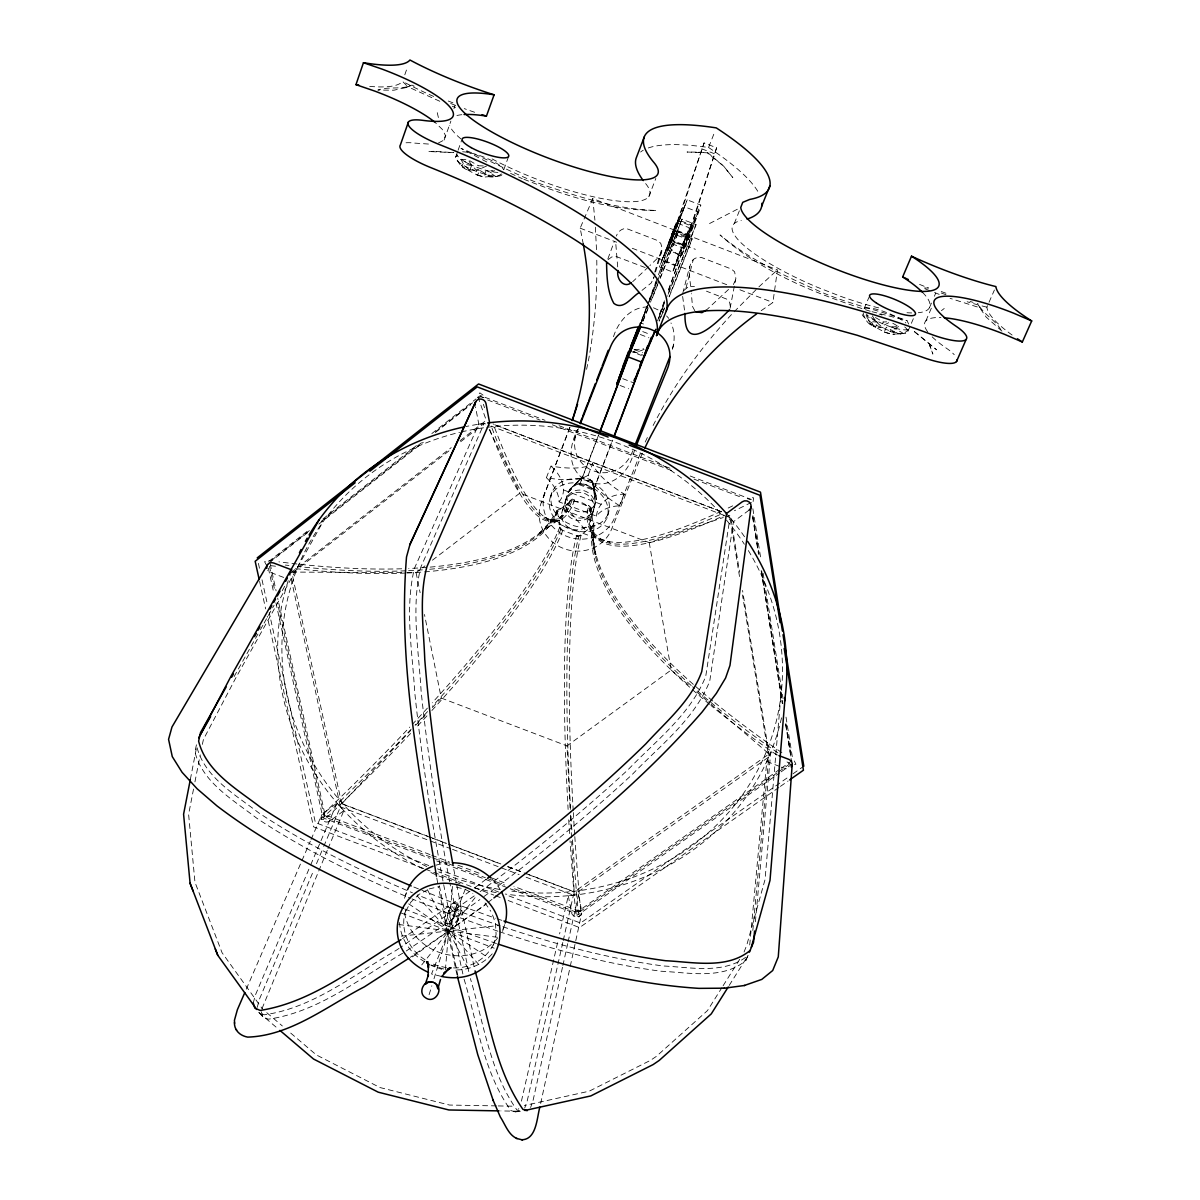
<?xml version="1.0" encoding="UTF-8"?>
<svg xmlns="http://www.w3.org/2000/svg" width="1200" height="1200" viewBox="0 0 1200 1200"><rect width="100%" height="100%" fill="white"/><g stroke="black" fill="none" stroke-linecap="round" stroke-linejoin="round"><path stroke-width="0.75" stroke-dasharray="5 3.75" d="M673.755 229.185L669.66 240.435L682.815 245.52L683.865 242.79L686.88 234.24L673.755 229.185L661.89 260.46L675.03 265.53L677.7 257.445M730.365 306.765L729.615 302.355L726.705 299.115L706.485 291.18M682.815 245.52L689.37 227.79L676.245 222.72L659.415 266.91L672.555 271.965L683.385 242.025M457.035 974.925L445.41 922.14L448.8 910.575C434.16 838.2 422.28 765.225 414.69 691.755C412.35 650.925 404.595 608.64 414.45 568.305L478.785 424.125L475.5 406.83M456.69 884.535L461.505 909.18L458.235 919.98A6.585 2.82 -12.1 0 1 451.755 923.58A6.585 2.82 -12.1 0 1 445.41 922.14L445.44 921.39M673.77 343.98L671.91 350.82C674.91 341.88 675.165 331.575 670.98 322.965M709.56 704.325A486.285 161.22 24.9 0 1 592.365 526.77L593.955 522.705L593.625 539.205L595.875 554.61L595.41 552.15M445.38 969.87L452.49 885.87M780.78 696.945L765.045 879.57L746.685 945.39L743.625 953.115M755.4 921.735L770.715 752.46L777.3 754.965M749.715 944.97L766.77 761.52L770.715 752.46M752.835 930.495L769.065 753.945L742.56 590.445M753.105 501.54L753.6 497.85L749.685 497.43M761.19 310.68L772.89 302.505L777.465 269.85L592.785 198.57L580.17 228.18L583.2 243.66M730.095 308.28L735.87 278.28L734.595 271.8L731.325 268.995L701.565 257.52C683.34 255.405 691.065 282.9 691.2 291.795M749.07 510.135L733.425 521.73L709.77 681.015C694.71 719.265 659.955 745.575 632.205 774.51C584.4 818.73 533.745 859.83 481.35 898.485M642 290.37L651.33 282.885L653.76 277.23M673.14 236.355L670.71 243.27L684.315 248.52L688.665 235.965L675.135 230.745L673.68 234.525M675.135 230.745L668.055 250.185L681.66 255.42L688.665 235.965M588.375 360.945C594.69 327.33 597.36 293.055 596.76 258.855M598.545 435.105A178.755 3.615 -69 0 1 589.59 458.445L579.585 484.815L593.445 490.125L603.45 463.755A178.725 4.485 -69 0 0 612.405 440.43M655.56 271.98L661.71 251.595L662.1 248.025L660.75 243.315L657.465 240.495L627.66 229.005C622.68 227.28 617.865 231.57 616.335 236.055M190.35 779.415L196.755 746.43C204.36 777.315 235.275 794.565 258.69 812.805C306.96 844.785 359.19 870.27 412.44 892.785M193.53 789.09L188.61 814.305L194.955 882.18L222.075 952.74L262.515 1009.065M194.94 781.875L200.205 754.86M550.485 496.605C540.555 528.93 600 547.635 608.235 513.855C618.225 481.485 559.17 462.915 550.485 496.605C564.075 468.18 616.26 487.905 607.02 518.25M551.94 492.3C543.015 522.435 594.57 541.935 608.235 513.855M676.245 222.72L669.66 240.435M586.575 369.33L587.655 364.305M540.675 1103.475L569.85 968.205M570.24 966.375L581.685 913.365M562.485 967.305L533.175 1099.965L530.61 1107.51M562.89 965.49L567.705 943.695M568.11 941.865L578.55 894.63L568.305 895.755L559.59 933.915M202.35 744.375L203.445 739.425L235.515 678.435L322.785 522.105M562.815 942.435L527.31 1100.55L524.7 1108.095M563.22 940.62L573.42 895.185L768.75 756.99L742.5 594.96M196.455 744.795L194.895 751.74C202.425 782.64 233.325 799.95 256.74 818.205C304.935 850.2 357.12 875.685 410.34 898.185M521.43 1101.135L557.925 941.19M262.035 1008.555L327.27 850.35M686.01 288.015L693.195 259.89M682.74 293.37L689.715 266.325M257.25 1007.355L259.275 999.57L313.605 870.54M632.79 450.765C617.31 491.505 561.21 470.43 577.545 429.57C549.66 484.965 620.745 508.02 634.47 450.21M253.26 1003.035L255.3 995.265L310.005 866.565M438.435 142.98L444.15 140.01L445.41 135.345L442.2 129.285L434.805 122.145M502.575 931.425L503.535 927.855M682.32 211.605L684.525 206.79L698.1 212.04L684.315 248.52M592.965 511.785A14.805 14.115 16.6 0 0 576.705 492.42A14.805 14.115 16.6 0 0 567.75 515.19A14.805 14.115 16.6 0 0 592.965 511.785L595.365 503.235L592.605 481.32L587.55 478.47L581.88 477.21L567.975 492.735L565.305 501.195M669.135 296.895A223.305 5.64 -68.9 0 0 691.515 240.84L692.1 238.725L677.82 233.22A216.24 4.395 -68.9 0 1 660.09 278.085M578.28 912.48L580.65 910.44L578.28 912.48L575.595 910.92L578.52 911.64M684.525 206.79L670.71 243.27M681.66 255.42L690.66 233.49A31.185 0.81 -68.9 0 0 700.8 205.11L687.225 199.845L668.055 250.185M590.49 521.085A14.985 14.1 17.1 0 0 574.005 501.66A14.985 14.1 17.1 0 0 565.02 524.385A14.985 14.1 17.1 0 0 590.49 521.085L593.895 509.415A14.82 13.965 17.1 0 0 577.605 490.185A14.82 13.965 17.1 0 0 568.725 512.685A14.82 13.965 17.1 0 0 593.895 509.415M653.52 278.775L655.05 273.675M654.75 272.1L662.085 247.875M660.27 278.175A223.335 4.545 -68.9 0 0 677.19 235.305L677.82 233.22M404.775 908.985L449.505 926.88L452.7 918.975L457.29 904.485L412.89 886.65M429.09 994.68L431.82 985.83M433.995 978.75L448.665 930.975L477.06 895.185M677.37 221.34L704.07 142.935L716.61 147.795L693.24 219.15L675.03 265.53M716.61 147.795L699.18 202.5A274.125 6.645 -69 0 1 690.42 228.735L687.21 238.005L673.8 232.83L677.07 223.575A274.17 5.355 -69 0 0 686.04 197.43L704.07 142.935M562.5 510.375L566.235 498.825M453.99 915.255L453.48 916.815M661.71 251.595L659.325 256.485L649.905 265.545M735.54 280.065L733.14 284.955M673.935 230.49L677.79 220.68L691.065 225.795L680.34 256.695A267.57 6.48 -69 0 1 667.455 292.56M404.805 74.775L407.655 66.57M642.33 453.225L611.595 529.17A37.605 35.37 17.1 0 1 563.61 548.505A37.605 35.37 17.1 0 1 541.38 502.29L570.03 426.735M404.49 898.26L406.905 891.285A51.69 45.975 17 0 0 405.33 896.205M677.79 220.68L674.85 229.095A267.6 5.22 -69 0 1 657.36 277.77M453.915 108.72L455.115 105.345M444.15 140.01L450.885 121.08M455.715 156.885L457.5 151.905M458.085 150.24L461.655 140.28M453.24 917.475L452.7 918.975M469.74 170.55L471.525 165.57L460.89 159.33L464.1 164.97L469.74 170.55C462.6 169.26 455.715 161.805 456.855 154.41A24.825 6 20.4 0 0 472.8 165.585A24.825 6 20.4 0 0 497.925 172.41M569.97 427.395L541.38 502.29M460.89 159.33L468.345 159.9L471.825 165.675L476.73 170.415L478.41 165.78L483.315 165.93M471.525 165.57C449.205 160.755 472.395 172.755 477.675 175.2L479.475 170.22L490.215 176.52L493.155 176.805M501.285 173.865C497.46 178.155 480.72 178.875 486.33 170.415L492.87 170.595M503.76 169.755L508.59 156.51M480.87 396.825L483.915 397.605L480.87 396.825L478.575 398.4L481.065 396.27M607.875 258.855L614.385 241.32M691.065 225.795L690.03 228.615A35.175 0.885 -68.9 0 1 673.695 269.715L672.555 271.965M639.405 326.88L641.865 320.295A274.41 5.355 -69 0 0 656.145 281.625M677.82 256.56L681.495 246.9M680.25 223.335L682.005 219.18L696.045 224.61L681.255 261.18A120.615 3.315 -68.9 0 0 667.11 296.34M696.045 224.61L695.04 227.25A33.315 0.885 -68.9 0 1 684.42 254.25L679.695 265.65A112.875 3.105 -68.9 0 0 667.785 295.215M676.74 223.485L665.385 252.795M682.005 219.18L679.41 225.54M678.555 227.775L679.92 224.685M677.115 224.205L668.895 246.54A274.41 5.355 -69 0 1 659.13 273.495M640.65 323.655L643.125 317.205A120.63 2.67 -69 0 1 647.625 305.61M677.685 230.475L678.81 227.58M687.21 238.005L690.525 229.38A31.185 0.81 -68.9 0 1 700.8 205.11M451.8 921.39L450.9 923.7A6.585 2.595 55 0 0 456.075 925.41L459.36 914.58L479.895 899.55M648.795 196.68L655.83 178.47M546.39 477.735L550.905 466.05A84.345 26.925 20.9 0 0 592.695 463.68A84.195 26.85 22 0 0 624.375 494.205L619.74 505.83C611.085 506.04 601.8 508.95 596.445 516.135L559.11 501.855C558.78 492.39 553.17 483.96 546.39 477.735A84.21 27.225 20.9 0 0 588.195 475.17A84.06 27.15 22 0 0 619.74 505.83M613.485 336.72C618.195 321.72 630.405 307.17 647.25 306.96M672.06 235.38L659.415 266.91M579.585 484.815L589.5 459.15A185.76 3.75 -69 0 0 598.83 434.835M593.445 490.125L603.39 464.475A185.745 4.665 -69 0 0 612.72 440.16M573.885 440.46L578.46 428.715M676.575 233.34L677.685 230.01M559.11 501.855C568.77 489.675 560.76 474.69 550.905 466.05M407.07 572.985A491.46 164.1 17.9 0 0 557.19 513.315L558.78 509.25A491.745 163.515 17.9 0 1 408.72 568.515M648.3 147.96A244.38 54.42 22.2 0 1 708.585 147.51L714.99 131.16M675.465 236.175L676.83 232.23M675.975 234.42L670.425 248.85M588.195 475.17L592.695 463.68M499.575 931.755C552.18 949.29 605.955 963.99 661.02 971.235C688.77 972.495 722.58 979.995 745.815 960.525L747.75 955.635M676.845 225.315L681.03 214.245M675.135 236.565L667.35 255.81A120.63 2.67 -69 0 0 658.92 276.84M682.995 243.525L689.37 227.79M596.445 516.135C597.78 501.915 611.34 493.92 624.375 494.205M465.345 889.095L431.55 973.965L441.45 976.44M734.265 223.605L739.485 210.525M684.33 240.12L686.88 234.24M679.83 217.725L687.225 199.845M669.63 250.8L665.76 260.265A112.89 2.505 -69 0 0 657.87 279.975M665.07 253.095L661.89 260.46M327.99 848.625L343.83 810.69L336.99 803.07L322.95 813.495A5.235 4.68 21.8 0 0 322.515 820.17A5.235 4.68 21.8 0 0 329.79 821.085L343.83 810.69M316.5 863.655L323.025 848.175M323.745 846.45L340.41 806.88L290.28 574.65M864.09 308.82L868.86 297.495M863.19 312.9C864.24 319.2 869.115 325.86 875.625 327.135L877.68 322.275L866.04 315.675L867.72 315.345M310.725 864.84L336.99 803.07M640.26 453.675L614.745 517.395A37.155 35.01 17.1 0 1 567.315 536.565A37.155 35.01 17.1 0 1 545.355 490.83M872.295 315.78L876.015 321.63L881.34 326.535L883.26 322.005L888.255 321.75M877.68 322.275C858.945 319.29 880.02 329.445 884.28 332.07L886.35 327.21L898.08 333.87L900.93 333.93M902.73 333.525L896.64 333.345L889.995 331.455L891.93 326.91L898.56 326.565L891.555 322.515M907.905 331.365L910.665 324.915M911.37 323.31L913.44 318.465M929.46 307.68L931.575 302.775M934.38 296.25L935.79 292.98M925.905 320.85L932.325 305.91M246.3 989.145L310.32 841.245M311.055 839.52L321.48 815.445M1012.11 335.04A119.565 26.58 23.3 0 1 986.895 307.155L994.41 290.01M745.815 960.525L748.095 955.41C724.83 974.82 691.035 967.26 663.285 965.985C608.205 958.68 554.385 943.95 501.765 926.4M324.42 816.3L323.985 813.21L324.42 816.3L327.435 816.9L324.81 815.49M645.21 442.035L648.375 435.435M639.555 324.15L640.26 322.77L643.665 324.075M653.115 425.52C673.77 384.885 700.83 347.745 731.715 314.295M234.105 676.605L259.545 631.2M260.445 629.58L263.175 624.72M264.09 623.1L274.08 605.265M282.255 590.67L285.885 584.19M558.78 509.25L556.755 510.78L549.66 522.39L539.4 533.025L541.44 531.51M722.13 987.3L707.475 1010.595L656.31 1056.42L650.55 1060.305L589.2 1091.19L524.355 1105.545M723.105 985.74L739.71 959.325M698.1 212.04L682.38 251.745A274.365 6.645 -69 0 1 667.335 293.58M729.195 985.425L748.095 955.41M683.88 290.475L688.575 286.53L694.455 286.545M421.755 964.905L448.665 930.975L498.735 937.455M908.64 329.4L904.935 332.745L900.57 334.005M567.975 492.735L582.15 477.075L569.76 489.54L582.75 477.09L572.355 486.915M430.845 837.6L341.7 803.82L410.625 730.59M415.74 725.175L427.215 712.965M432.33 707.535L441.255 698.055L424.485 614.49M608.1 259.635L611.79 256.935L616.215 256.53L645.165 267.54M734.13 311.79L757.62 288.105M758.895 286.875L777.465 269.85M648.6 266.775L632.655 281.73M728.55 289.44L706.365 310.125M492.24 953.835C482.655 964.575 468.075 970.68 453.705 969.885M464.1 979.215C477.45 1023.27 483.54 1072.53 510.96 1110.585L515.28 1111.875L518.79 1108.68M898.56 326.565L889.995 331.455M268.65 561.555L308.34 530.415M323.04 518.895L418.605 443.94M431.85 433.56L475.95 398.97M477.42 397.815L480.36 395.52L545.055 420.33M309.39 530.625L269.73 561.705L276.09 590.85M321.15 521.415L422.52 441.96M435.735 431.595L472.47 402.81M269.07 562.86L308.79 531.735M318.84 524.1L423.285 442.26M435.27 432.57L470.565 404.895M341.7 803.82L291.735 572.07L451.2 447.645M460.095 440.7L485.16 421.155M293.22 572.355L450.39 449.76M460.68 441.735L484.185 423.405L489.42 425.4M560.355 517.155L562.5 515.49L556.71 519.18L550.305 519.63L543.3 516.705L545.895 517.8M941.43 310.665L944.235 308.49M592.35 526.77L594.405 525.18M570.105 500.64L572.175 499.05L574.665 500.04L570.105 500.64A520.95 80.265 80.9 0 1 488.52 426.285M406.83 572.655L416.1 572.715L424.995 565.89M432.405 560.205L519.87 493.125L649.245 542.655L723.315 517.5M486.15 879.24L471.48 890.13M429.69 569.265A490.425 163.47 17.9 0 0 557.34 511.395L572.19 500.1L590.355 507.06A516.795 101.28 -38.4 0 0 723.015 513.255M540 533.67L562.5 516.585M488.01 902.415L492.435 899.055M570.615 809.4A460.02 64.035 83.8 0 1 578.745 536.505L593.61 525.285L590.355 507.06M494.505 170.64L484.65 175.065M573.21 810.735A461.145 63.84 83.8 0 1 581.025 535.335L578.985 536.835L576.48 535.92A461.04 64.5 83.8 0 0 568.11 809.46M486.585 166.02L476.73 170.415M470.01 891.21L402.48 938.655M474.21 895.92L400.575 947.385M480.09 891.63C531.405 853.515 581.115 813.135 628.05 769.71C655.815 740.79 690.555 714.495 705.75 676.305L729.975 517.605L491.16 426.075M456 925.8L486.555 903.48M570.03 807.675L567 745.89L671.16 670.035L649.245 542.655M455.685 926.025L410.325 957.285M412.44 956.865L485.4 904.725M888.72 322.695L881.34 326.535M528.72 874.695L574.17 891.915L769.065 753.945L708.045 701.67M779.73 769.32L578.685 910.92L513.945 886.395M781.26 768.255L791.925 760.74M777.03 772.935L578.22 912.915L511.65 887.7M778.56 771.87L789.27 764.325M510.18 888.765L578.46 914.625L779.64 772.905M781.155 771.825L791.82 764.31M786.96 778.035L580.56 923.04L505.53 894.63M793.08 773.745L803.79 766.215M778.89 787.47L579.57 927.57L507.81 900.39M780.42 786.39L788.085 781.005M399.045 948.405L396 950.445C354.06 974.49 313.275 1007.985 264.21 1014.81L258.87 1012.485L262.89 1016.835L268.245 1019.19C319.11 1011.99 361.395 977.19 404.76 952.005M406.29 950.985L459.36 914.58L450.945 905.19L447.585 915.96A6.585 2.595 55 0 0 450.9 923.685M427.68 889.74L418.92 894.42L410.805 902.19L405.36 911.745L406.095 909.585C398.55 929.49 409.86 952.755 428.58 961.65M709.53 223.545L737.475 209.175M592.605 481.32L586.935 480.045L581.88 477.21M495.99 176.595L486.33 170.415M369.705 86.385A120.705 26.97 19.5 0 0 402.525 81.345L407.82 86.745L411.975 85.095L416.79 87.42M644.055 349.425L635.955 352.575L633.255 351.525M725.085 516.9L730.365 515.1L739.605 572.115M490.215 176.52L484.71 177.06L473.82 174.045M429.135 888.96L439.11 886.575M494.985 176.7L496.485 176.34M898.08 333.87L892.005 334.185L881.28 331.23M478.785 424.125L489.585 422.655M634.305 349.89L643.53 348.675M554.52 520.86L559.275 520.245M576.48 535.92L581.025 535.32M401.34 936.12L498.09 925.59M515.28 1111.875L521.235 1111.29L500.835 1110.915M878.175 327.645L886.35 327.21M291.735 572.07L404.97 572.655M453.51 967.905C470.43 968.595 487.335 958.515 494.115 942.87L493.515 945.075L496.095 934.455L495.495 923.4L491.73 912.645M496.38 1105.89L449.535 1105.05L379.98 1087.545L316.32 1054.905L288 1030.785M498.255 1105.935L515.13 1106.235M469.41 169.935L479.475 170.22M892.92 334.26L894.36 334.35M428.475 144.045L414.78 143.115A41.325 10.14 20.2 0 0 405.24 142.875M398.73 924.495L448.665 930.975L469.41 971.25M653.475 307.77L663.345 312.375M456.45 887.145L461.595 888.435M446.61 967.815L434.76 964.845L430.125 962.46M443.715 968.985L430.875 964.965M441.885 969.315L431.115 965.46M871.995 311.685L906.99 320.535L909.015 324.825M482.34 176.67L477.675 175.2M889.395 333.705L884.28 332.07M747.24 498.615L750.195 499.5M977.19 303.585L978.075 303.84M1001.925 331.14L986.085 316.98L979.695 307.71L950.055 298.32M519.81 1110.855L516.96 1110C489.72 1071.825 483.675 1022.625 470.385 978.54M969.975 301.395L973.08 302.37M870.24 311.25C816.765 294.135 762.555 272.7 720.03 234.96C748.26 258.525 781.71 274.635 815.16 289.365C844.59 303.12 876.87 309.495 906.99 320.535M496.44 943.56L449.505 926.88L457.29 904.485L495.375 918.225M497.085 918.78L502.23 920.46M500.055 925.83L455.145 909.885L417.435 894.945M497.865 931.2L453 915.27L411.99 898.905M607.425 541.35L610.065 542.25L600.93 538.995L594.54 533.655L590.82 526.32L591.27 528.975M941.22 291.51L947.715 293.895M591.48 508.815L588.525 505.335L591.045 506.265L591.48 508.815A517.995 101.895 -38.4 0 0 724.665 515.295M340.41 806.865L450.78 848.7M452.535 849.36L519.12 874.59M526.125 877.245L573.42 895.185M429.975 854.58L325.005 814.815L277.68 598.125M431.715 855.24L449.22 861.87M457.965 865.185L480.705 873.81M491.205 877.785L506.955 883.74M431.07 857.175L324.195 816.69L277.47 602.805M432.81 857.835L485.37 877.74M487.125 878.415L504.645 885.045M275.925 602.79L322.875 817.8L429.66 858.255M436.665 860.91L508.44 888.09M428.775 865.545L315.375 822.6L269.235 612.66M437.49 868.86L498.555 891.975M423.795 868.575L313.515 826.815L267.24 616.23M425.535 869.235L493.8 895.08M495.555 895.755L500.805 897.735M401.325 913.065L494.205 948.195M441.255 698.055L567 745.89M341.76 803.655L427.395 836.115M429.15 836.79L446.625 843.405M448.38 844.065L500.805 863.94M507.795 866.595L523.53 872.55M525.285 873.225L574.215 891.765M432.585 838.26L450.075 844.89M451.815 845.55L500.76 864.105M507.75 866.745L526.98 874.035M550.305 520.755L600.21 539.85M557.34 511.395L560.655 529.575L578.745 536.505M283.635 577.425L270.345 572.37A5.415 4.95 28.6 0 1 267.615 570.225M766.77 761.52L779.94 766.545M781.575 767.16L784.875 768.42A5.385 4.905 6.2 0 0 788.985 768.435M523.92 179.28C566.22 195.93 610.56 210.75 656.52 210.435C620.685 209.64 586.02 199.065 552.255 187.89C520.395 178.095 491.595 160.53 460.965 148.38L480.735 158.82M634.095 349.485L642.615 352.755M633.375 351.435L642.75 355.035M629.475 350.85L641.355 355.41M622.725 378.66L632.91 382.575M620.1 385.485L628.59 388.755M559.05 425.7L670.965 468.63M690.195 476.01L751.395 499.485M487.65 399.99L540.12 420.12M552.36 424.815L674.775 471.765M694.02 479.145L742.995 497.94M719.94 511.11L493.89 424.44L721.695 511.83M579.795 483.825L593.625 489.12M563.73 490.005L601.11 504.315M934.53 292.575L939.165 294.36M681.135 221.01L695.13 226.425M675.21 230.955L688.77 236.19M677.19 235.305L691.515 240.825M669.48 239.325L695.37 249.315M669.93 240.12L683.115 245.205M580.17 228.18L616.62 242.235M632.25 248.265L727.755 285.09M739.905 289.785L772.89 302.505M642.735 331.59L649.53 334.215M640.29 334.5L648.87 337.8M701.745 148.815L714.285 153.675M448.26 101.025L453.105 102.9M452.295 106.26L455.52 107.52M431.895 710.49A463.245 83.37 -42.1 0 0 562.68 530.64L560.205 529.635L559.725 527.175A463.38 82.725 -42.1 0 1 432.27 702.765M929.64 290.67L922.935 287.97L928.53 288.015A114.99 25.08 22.5 0 1 918.33 283.89M439.815 101.28L407.82 86.745M550.305 519.63L552.885 520.71M510.585 173.4L522.27 178.65M424.875 961.86C409.65 953.37 398.865 936.45 399.495 918.765M465.03 889.29L472.845 893.355M482.385 159.69L487.32 162.3M875.43 317.55L883.26 322.005M891.93 326.91L903 333.195M469.785 160.74L478.41 165.78M408.72 903.87L488.46 957.96M483.045 395.145L479.85 392.835L477.69 395.88A520.95 80.265 80.9 0 0 486.075 419.715M914.295 331.41L936.645 349.815L912.765 330.405M875.625 327.135L869.49 321.39L866.04 315.675M668.64 247.2L680.385 256.56M258.87 1012.485L277.095 1027.995M266.775 1012.68L282.345 1025.955M671.16 670.035L691.02 687.075M696.69 691.935L706.62 700.455M871.47 325.56L869.475 322.695M666.6 315.975L668.775 318.375M417.09 895.83L479.925 965.76M463.095 167.475L461.46 165.27M559.725 527.175L562.68 530.64M591.93 532.74L595.005 536.355M564.75 505.755L586.17 530.895M726.525 513.48L733.425 521.73M694.815 310.755L692.505 306.435L691.335 293.58M1000.905 329.745C995.055 319.74 983.625 314.565 978.24 304.155M485.07 902.94L490.785 911.265M427.725 890.295L448.665 930.975M794.34 760.995L795.9 764.205L792.36 765.48A486.285 161.22 24.9 0 1 784.56 760.26M489.225 429.48L519.87 493.125M978.615 305.13L979.695 307.71M261.24 1011.675L262.89 1016.835M596.085 496.005L592.035 480.645L596.22 499.68L592.5 481.035L595.365 503.235A14.67 13.995 16.6 0 1 570.39 506.61A14.67 13.995 16.6 0 1 579.27 484.05A14.67 13.995 16.6 0 1 595.365 503.235M462.885 973.965L448.8 910.59L461.505 909.18L474.66 969.135M468.765 971.55L449.97 883.485M437.265 112.68L439.335 121.635M258.405 563.37L260.01 570.675M262.02 579.81L267.63 605.355M259.605 581.43L265.635 608.91M269.475 566.25L275.07 591.84M268.365 568.17L273.945 593.685M445.41 922.14L438.48 887.055M439.365 885.75L457.86 975.66M416.1 572.715L420.12 592.695M456.345 882.765L453.315 866.805M449.625 881.715C437.535 818.565 427.725 754.95 421.095 690.975C418.725 650.13 410.985 607.875 420.675 567.51L484.185 423.39A256.245 236.145 17.1 0 0 465.72 426.585M568.305 895.755L571.515 912.66A5.22 4.665 13.4 0 0 577.5 916.755A5.22 4.665 13.4 0 0 581.73 911.535L578.55 894.63M436.785 877.98L437.76 883.395M590.115 527.145L595.05 554.73M556.755 510.78L557.205 513.315M739.515 576.54L729.975 517.62A256.245 236.145 17.1 0 1 744.54 536.775M752.865 508.71L761.085 560.355M763.125 573.27L783.075 698.685M786.015 717.135L792.765 759.555M752.88 515.655L759.045 554.355M761.685 570.945L782.82 703.62M786.045 723.885L791.34 757.05M752.715 516.735L758.595 553.62M761.535 572.07L782.385 703.05M785.91 725.19L791.205 758.4M752.625 517.215L758.505 554.115M761.16 570.72L782.325 703.56M785.565 723.855L791.445 760.74M682.635 296.445L684.735 311.685M592.785 198.57L594.915 220.17M617.7 266.91L615.6 241.38M595.365 227.25L596.52 250.14M570.405 815.16L574.17 891.915M462.6 151.785A24.825 6 20.4 0 1 487.5 158.595A24.825 6 20.4 0 1 503.445 169.68M908.43 329.295A24.705 5.955 22.5 0 1 891.405 327.075A24.705 5.955 22.5 0 1 869.46 316.605M868.185 315.69A24.705 5.955 22.5 0 1 866.055 313.905M864.735 308.505A24.705 5.955 22.5 0 1 883.65 311.445A24.705 5.955 22.5 0 1 905.85 322.935M656.775 279.345A267.6 5.22 -69 0 1 649.605 298.89M646.44 307.44A267.6 5.22 -69 0 1 640.53 323.355M664.47 300.78A267.57 6.48 -69 0 1 658.38 317.4M664.2 302.175A274.365 6.645 -69 0 1 658.635 317.31M657.585 284.88A223.335 4.545 -68.9 0 1 651.15 300.945M647.97 308.835A223.335 4.545 -68.9 0 1 641.88 323.865M657.525 320.835A120.615 3.315 -68.9 0 1 664.59 302.745M648.27 303.96A120.63 2.67 -69 0 1 657.03 281.625M658.65 318.465A112.875 3.105 -68.9 0 1 664.41 303.75M640.635 324.105A112.89 2.505 -69 0 1 657.225 281.595M692.1 238.725A216.21 5.46 -68.9 0 1 669.15 296.19M664.275 308.19A216.21 5.46 -68.9 0 1 658.89 321.285M664.65 307.935A223.305 5.64 -68.9 0 1 663.405 310.995M662.79 312.51A223.305 5.64 -68.9 0 1 659.265 321.09M658.815 281.31A216.24 4.395 -68.9 0 1 650.205 302.775M648.165 307.815A216.24 4.395 -68.9 0 1 642.36 322.08M781.53 717.825A256.245 236.145 17.1 0 1 505.32 894.06M496.2 892.605A256.245 236.145 17.1 0 1 472.56 887.37M460.05 883.695A256.245 236.145 17.1 0 1 429.03 871.71M422.295 868.53A256.245 236.145 17.1 0 1 288.48 579.93M458.22 919.98A6.6 2.805 -12.5 0 1 456.9 921.57M504.69 924.63A51.69 45.975 17 0 1 502.125 930.975M497.43 938.25A51.69 45.975 17 0 1 441.975 953.295A51.69 45.975 17 0 1 404.265 909.93M436.05 865.155A51.69 45.975 17 0 1 450.75 862.815M492.075 879.165A51.69 45.975 17 0 1 499.86 889.02M732.675 505.86A518.175 101.1 -38.4 0 1 727.74 508.23M721.275 511.245A518.175 101.1 -38.4 0 1 588.54 505.335M751.365 502.41A517.995 101.895 -38.4 0 1 734.43 510.72M574.815 836.595A461.145 63.84 83.8 0 0 580.98 914.34L578.91 916.995L575.925 914.895A461.04 64.5 83.8 0 1 570.045 840.795M574.695 834.795A461.145 63.84 83.8 0 1 573.315 812.595M569.565 833.55A461.04 64.5 83.8 0 1 568.53 816.87M574.665 500.025A521.1 79.44 81 0 1 493.14 423.78M426.96 715.875A463.245 83.37 -42.1 0 1 415.605 728.1M410.58 733.455A463.245 83.37 -42.1 0 1 324.555 819.675L320.91 819.27L321.18 815.925A463.38 82.725 -42.1 0 0 409.74 727.11M427.395 708.12A463.38 82.725 -42.1 0 1 412.32 724.38M405.33 573.06A491.46 164.1 17.9 0 1 293.505 568.41M275.505 566.235A491.46 164.1 17.9 0 1 266.355 565.02L264.6 561.72L267.99 560.385A491.745 163.515 17.9 0 0 271.665 560.88M401.715 568.785A491.745 163.515 17.9 0 1 278.955 561.84M781.875 752.625A486.57 160.65 24.9 0 1 714.195 702.195M712.815 701.04A486.57 160.65 24.9 0 1 694.71 685.62M693.285 684.36A486.57 160.65 24.9 0 1 593.97 522.72M776.865 755.01A486.285 161.22 24.9 0 1 710.94 705.465M422.355 569.865A490.425 163.47 17.9 0 1 407.565 570.735M405.84 570.81A490.425 163.47 17.9 0 1 297.84 566.49M288.945 565.485A490.425 163.47 17.9 0 1 285.36 565.065M560.655 529.575A462.24 82.89 -42.1 0 1 432.435 706.23M427.56 711.57A462.24 82.89 -42.1 0 1 415.035 725.085M411.195 729.18A462.24 82.89 -42.1 0 1 322.875 817.8M578.46 914.625A460.02 64.035 83.8 0 1 572.43 838.845M571.845 829.845A460.02 64.035 83.8 0 1 570.72 811.245M777.855 752.79A485.265 160.605 24.9 0 1 709.29 701.115M707.94 699.975A485.265 160.605 24.9 0 1 692.595 686.745M691.185 685.5A485.265 160.605 24.9 0 1 593.61 525.285M572.19 500.1A519.72 79.68 81 0 1 491.145 425.895M484.56 407.73A519.72 79.68 81 0 1 483.36 404.295M474.63 112.26A115.62 25.29 20.4 0 1 464.235 108.615M455.355 105.315A115.62 25.29 20.4 0 1 449.49 103.02M433.695 96.45A115.62 25.29 20.4 0 1 402.525 81.345M460.995 138.96A100.08 23.31 20.7 0 1 449.7 125.625M456.915 115.515A100.08 23.31 20.7 0 1 462.45 114.645M645.63 183.585A107.79 25.065 20.7 0 1 607.875 199.65A107.79 25.065 20.7 0 1 489.9 157.725M640.605 152.025A244.38 54.42 22.2 0 1 643.29 150.21M986.895 307.155A114.99 25.08 22.5 0 1 967.17 301.755M945.945 294.705A114.99 25.08 22.5 0 1 938.685 292.05M922.56 292.395A99.75 23.19 22.2 0 1 918.33 312.72M911.655 312.945A99.75 23.19 22.2 0 1 906.99 312.705M932.175 336.855A85.68 20.25 23.1 0 0 946.5 348.285A41.1 10.05 22.7 0 1 954.24 354.69M927.69 331.815A85.68 20.25 23.1 0 1 940.92 317.58M878.67 307.86A107.445 24.93 22.1 0 1 841.2 296.535L817.635 287.37A107.445 24.93 22.1 0 1 741.315 220.545M708.585 147.51A245.34 54.75 20.7 0 1 758.715 192.96M904.74 326.94A24.69 5.985 22.5 0 1 890.925 331.095A24.69 5.985 22.5 0 1 862.05 313.68M879.075 314.07A24.69 5.985 22.5 0 1 881.985 315.03M501.945 174.72A24.81 6.03 20.4 0 1 472.56 169.845A24.81 6.03 20.4 0 1 457.395 155.85M748.35 550.56A251.94 232.17 17.1 0 1 743.325 793.665A251.94 232.17 17.1 0 1 509.31 890.835M500.355 889.53A251.94 232.17 17.1 0 1 438.795 871.92M426.78 866.55A251.94 232.17 17.1 0 1 282.51 631.995A251.94 232.17 17.1 0 1 459.6 432.345M461.4 431.91A251.94 232.17 17.1 0 1 484.98 427.59M486.795 427.335A251.94 232.17 17.1 0 1 722.985 516.03M726.525 520.17A251.94 232.17 17.1 0 1 744.36 544.23M929.28 344.205L932.88 354.075L929.28 344.205M405.795 87.63L393.915 90.195L377.82 90.075C388.35 86.295 399.78 89.655 410.28 85.83L405.795 87.63M433.92 151.32L428.28 151.5L453.765 152.64L433.92 151.32M696.345 152.13L687.045 152.025L707.13 152.79L723.705 166.2L732.825 177.645L723.705 166.2L707.655 152.565L696.345 152.13M451.98 910.245A5.205 4.635 17 0 0 460.77 909.285A5.205 4.635 17 0 0 454.95 902.79A5.205 4.635 17 0 0 451.98 910.245"/><path stroke-width="1.5" d="M792.195 764.565L778.275 956.88L772.695 970.53L761.79 979.41L744.225 985.53M785.085 697.47L770.01 880.35L751.29 947.295M754.56 931.035L753.555 942.195L749.37 952.17M475.68 401.73L410.055 544.08L406.515 556.965C397.71 663.99 419.415 770.94 436.455 876.18M751.125 506.655L729.975 665.43L725.58 678.03L716.325 693.42L702.225 711.885C641.04 782.445 567.825 841.365 493.905 897.93M438.195 987.555L440.52 979.44M190.35 779.415L183.585 814.23L190.08 883.245L217.755 955.275L256.71 1009.47M521.73 1139.745C536.805 1139.67 536.895 1116.96 539.88 1107.135M606.57 262.35C606.78 275.715 607.14 291.645 613.89 303.405C623.4 310.83 632.13 296.415 639.255 292.545M409.845 544.815L475.41 402.36M641.43 361.38L641.7 360.48M572.175 420.57C590.625 363.735 594.045 302.34 583.2 243.66M577.575 404.34L572.49 419.94M434.805 122.145A86.31 20.49 19.8 0 0 374.655 91.05L355.965 84.66L363.45 62.715L369.57 63.63A121.05 26.175 19.6 0 0 409.935 60A115.95 24.54 20.4 0 0 494.1 94.8L486.435 116.1A100.08 23.31 20.7 0 0 464.055 114.525M639.615 325.35L636.87 333.18L639.93 324.99M408.405 122.01L400.365 145.005A41.325 10.14 20.2 0 0 431.175 167.76C481.125 187.905 529.995 211.17 575.49 240.105A305.895 83.82 19.8 0 1 632.835 285.09L644.985 299.175A305.895 83.82 19.8 0 1 656.55 335.58A304.185 82.86 23.2 0 1 826.545 326.805L857.265 335.295L921.18 356.745A41.1 10.05 22.7 0 0 957.075 359.775M640.17 364.935L640.905 362.895M644.955 353.325L647.73 345.66M644.34 355.02L637.755 373.02A178.725 4.485 -69 0 1 621.24 417.21M623.145 366.195L619.32 377.355L623.58 367.395M655.89 329.265A223.305 5.64 -68.9 0 1 644.04 357.42L639.12 369.96A185.745 4.665 -69 0 1 614.055 436.695M640.26 365.325L641.775 361.23M640.59 327.015A223.335 4.545 -68.9 0 1 630.21 352.095L625.305 364.65A185.76 3.75 -69 0 1 600.15 431.355M623.1 365.835L628.53 351.525M624.6 364.74L630.69 348.165L616.71 384.18L638.205 327.225M644.25 136.995L636.345 157.68A244.38 54.42 22.2 0 0 643.275 180.585M636.825 374.28L638.565 369.78M580.14 422.85L582.105 417.825M580.395 423.72L591.375 395.58A535.59 9.045 -69.1 0 1 610.23 347.52C625.275 308.73 683.16 330.135 667.17 369.42A535.23 22.35 -69.1 0 0 647.715 417.21L636.465 445.23M669.975 356.475L664.605 370.155A692.31 19.02 -68.9 0 1 637.44 439.05L635.445 444.075M630.69 346.365L637.635 329.64L623.97 367.725A178.755 3.615 -69 0 1 599.82 431.775M656.55 335.58L666.345 310.695A305.235 80.505 23.1 0 1 930.9 334.215A41.235 9.75 22.7 0 0 964.17 340.53A41.235 9.75 22.7 0 0 956.07 326.25A85.935 19.665 23 0 1 940.23 296.835A85.935 19.665 23 0 1 1013.595 313.17L1031.7 320.955L1022.325 342.015L1004.295 334.23A85.68 20.25 23.1 0 0 944.25 317.79M635.16 378.48L636.27 375.675M761.715 206.145L769.95 185.625M922.56 292.395A99.75 23.19 22.2 0 0 902.67 276.93L911.49 256.185A115.305 24.33 22.5 0 0 995.91 286.575A119.895 25.785 23.3 0 0 1026.36 317.475L1031.7 320.955M244.8 992.58L237.36 1009.77L234.435 1020.33L234.63 1023.315M425.265 984.315L428.43 974.865L428.1 976.32L428.37 965.295L428.505 967.5L427.38 962.655L428.385 965.415L426.72 961.62L428.97 964.845L427.185 962.355M956.475 361.575L966.195 339.33M633.975 380.595L634.65 379.035M644.685 448.395C669.69 394.83 709.23 348.615 756.795 313.755M198.705 737.79L231.285 675.705L319.215 519.615M226.14 687L200.55 732.51L198.615 741.135C206.295 771.975 237.225 789.18 260.655 807.405C307.98 838.68 359.07 863.82 411.225 885.93M231.63 677.25L233.46 673.995M254.475 636.615L256.305 633.36M258.135 630.105L259.95 626.865M270.015 608.985L271.845 605.73M273.66 602.475L275.49 599.22M277.32 595.98L280.065 591.105M285.54 581.34L287.37 578.1M289.2 574.845L291.03 571.59M200.535 734.535L210.615 716.58M729.555 309.75C714.72 324.615 684 354.765 684.975 313.38M267.54 564.615L171.975 727.005L168.57 739.335L172.275 756.615L182.07 772.29L197.16 788.805L217.02 805.935C273.615 848.97 337.98 880.395 403.11 908.265M728.205 987.015L711.285 1013.865L659.22 1060.425L653.13 1064.58L590.79 1095.93L524.895 1110.48M442.305 975.96L449.37 968.16L443.88 973.305L445.515 971.775M425.49 984.24L428.16 982.35L431.64 981.975M433.455 982.38C424.305 978.465 417.195 992.595 425.505 997.77C434.715 1004.535 444.66 988.74 434.97 983.235M706.365 310.125L701.91 312.645L696 311.73M750.375 950.295C727.065 969.645 693.315 962.025 665.565 960.72C610.44 953.355 556.605 938.595 503.94 921.015M257.205 557.895L478.575 383.97L760.485 492.135L782.43 631.035M355.17 482.76L255.165 561.285L259.2 579.6M369.885 471.21L477.24 386.895L608.145 437.085M487.62 878.13C542.82 836.325 596.445 792.225 645.93 743.745C666.195 721.425 691.29 700.695 701.745 671.595L726.525 513.48L742.17 501.855A5.535 5.235 7 0 1 750.465 508.59M789.615 779.925L803.415 770.22L784.185 648.45M400.95 939.675C356.25 966.15 312.675 1002.24 260.16 1010.43L254.85 1008.135L253.26 1003.035M408.81 958.305L364.47 986.775C327.48 1005.78 290.94 1035.72 247.68 1037.115C240.27 1035.765 234.3 1030.665 234.42 1022.595M447.255 970.155L451.095 967.725L447.705 969.105M631.26 282.84C623.265 288.72 616.02 278.1 618 270.48M498.165 944.115C563.325 965.505 630.24 984.06 698.97 988.365L724.515 988.185M723.945 988.26L744.87 985.44M498.975 1110.885L448.89 1109.97L378.225 1092.18L313.545 1059.03L279.9 1030.38M355.965 84.66L358.785 85.065M493.065 1100.115L500.37 1117.05C505.11 1124.1 508.395 1135.125 517.095 1138.56M441.45 976.44C502.53 988.815 523.95 908.97 466.005 887.415C405.015 864.105 367.05 944.835 428.55 972.405M516.345 1138.38L522.495 1139.94M527.19 1110.705L522.945 1109.4C494.865 1068.96 488.61 1017.345 475.065 970.875M363.45 62.715L382.185 69.15A86.565 19.89 19.9 0 1 450.39 107.58A86.565 19.89 19.9 0 1 422.79 120.345A41.445 9.84 20.2 0 0 409.05 126.24A41.445 9.84 20.2 0 0 439.41 144.54A306.96 81.435 19.9 0 1 666.345 310.695M291.945 569.97L273.645 562.995A5.415 4.95 28.6 0 0 266.805 568.365M778.95 755.595L788.835 759.36A5.385 4.905 6.2 0 1 791.16 766.905M628.17 356.91L641.97 362.22M629.085 445.11L759.99 495.315L780.105 622.62M433.38 982.41L435.24 983.295M1017.45 338.775L1022.325 342.015M436.305 984.39L437.925 988.935M190.08 883.245L193.02 890.85M215.31 948.99L217.755 955.275M457.44 976.665L477.75 1054.65L493.305 1100.76M236.37 1029.51L236.58 1030.26M453 865.005C440.565 796.98 430.38 728.475 424.77 659.535C423.645 628.755 418.875 596.895 426.915 566.7L489.585 422.655L486 403.605A5.55 5.265 25.5 0 0 479.595 399.075A5.55 5.265 25.5 0 0 475.185 405.09M783.015 634.74L803.79 766.215M640.545 326.52A216.24 4.395 -68.9 0 1 632.31 346.365L630.57 350.49L633.45 342.885A112.89 2.505 -69 0 1 640.035 325.68M655.095 330.435A216.21 5.46 -68.9 0 1 649.95 342.705M649.29 344.265A216.21 5.46 -68.9 0 1 646.125 351.69L644.355 355.785L647.22 348.195A112.875 3.105 -68.9 0 1 651.405 337.26M620.61 418.845A178.725 4.485 -69 0 1 613.68 437.085M299.415 552.795A256.245 236.145 17.1 0 1 301.035 549.495M305.37 541.35A256.245 236.145 17.1 0 1 307.185 538.14M309.075 534.96A256.245 236.145 17.1 0 1 463.875 426.975M487.8 422.925A256.245 236.145 17.1 0 1 726.465 513.51M747.645 541.38A256.245 236.145 17.1 0 1 784.59 701.175M750.075 509.16A5.535 5.235 7 0 1 749.07 510.135M608.235 350.31A692.625 7.695 -69 0 1 602.085 366.225M601.41 367.965A692.625 7.695 -69 0 1 596.7 380.13M595.365 383.58A692.625 7.695 -69 0 1 588.705 400.785M588.045 402.495A692.625 7.695 -69 0 1 582.75 416.13M407.55 889.71A51.69 45.975 17 0 1 432.99 866.22M452.445 862.8A51.69 45.975 17 0 1 490.89 878.01M501.63 892.2A51.69 45.975 17 0 1 505.17 922.965M911.49 256.185A100.035 22.5 22.1 0 1 912.855 290.775A107.745 24.195 22.1 0 1 804.51 255.42A107.745 24.195 22.1 0 1 740.76 207.48L742.74 202.335L749.745 199.44A246.03 53.115 20.7 0 0 716.265 127.89A245.07 52.8 22.2 0 0 653.79 162.345A108.105 24.33 20.8 0 1 602.985 174.915A108.105 24.33 20.8 0 1 475.77 121.935A100.38 22.62 20.7 0 1 494.1 94.8M908.31 279.51A114.99 25.08 22.5 0 1 902.67 276.93M486.435 116.1A115.62 25.29 20.4 0 1 482.025 114.705M761.895 203.28A245.34 54.75 20.7 0 1 747.045 219.09M471.18 147.615A24.87 5.895 20.4 0 0 508.59 156.51A24.87 5.895 20.4 0 0 476.415 138.705A24.87 5.895 20.4 0 0 471.18 147.615M876.465 303.075A24.75 5.835 22.5 0 0 914.79 314.985A24.75 5.835 22.5 0 0 886.32 296.34A24.75 5.835 22.5 0 0 876.465 303.075"/></g></svg>
